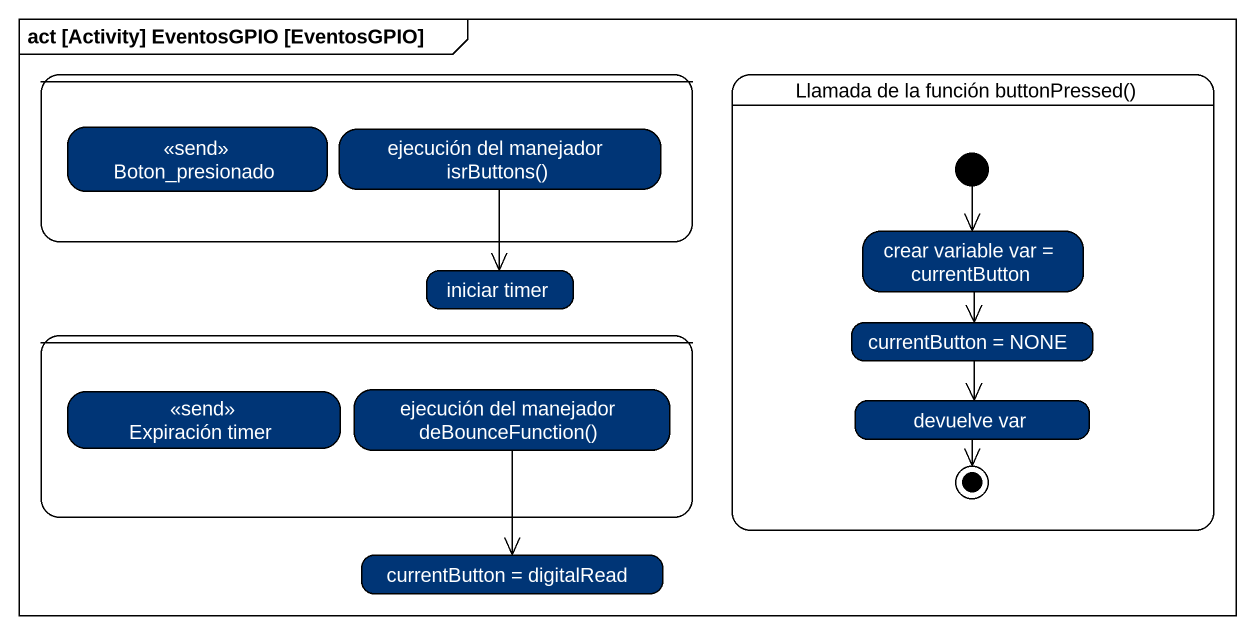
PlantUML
@startuml
mainframe act [Activity] EventosGPIO [EventosGPIO]
hide empty description
state " " as state1 {
  state Boton_presionado <<send>> #003576
  state "ejecución del manejador isrButtons()" as ejecución_del_manejador #003576
}
state "Llamada de la función buttonPressed()" as Llamada_de_la_función {
  state "crear variable var = currentButton" as crear_variable_var #003576
  state "currentButton = NONE" as currentButton_NONE #003576
  state "devuelve var" as devuelve_var #003576
  [*] --> crear_variable_var
  devuelve_var --> [*]
}
state "iniciar timer" as iniciar_timer #003576
state " " as state2 {
  state "Expiración timer" as Expiración_timer <<send>> #003576
  state "ejecución del manejador deBounceFunction()" as ejecución_del_manejador_2 #003576
}
state "currentButton = digitalRead" as currentButton_digitalRead #003576
ejecución_del_manejador --> iniciar_timer
crear_variable_var --> currentButton_NONE
currentButton_NONE --> devuelve_var
ejecución_del_manejador_2 --> currentButton_digitalRead
@enduml
